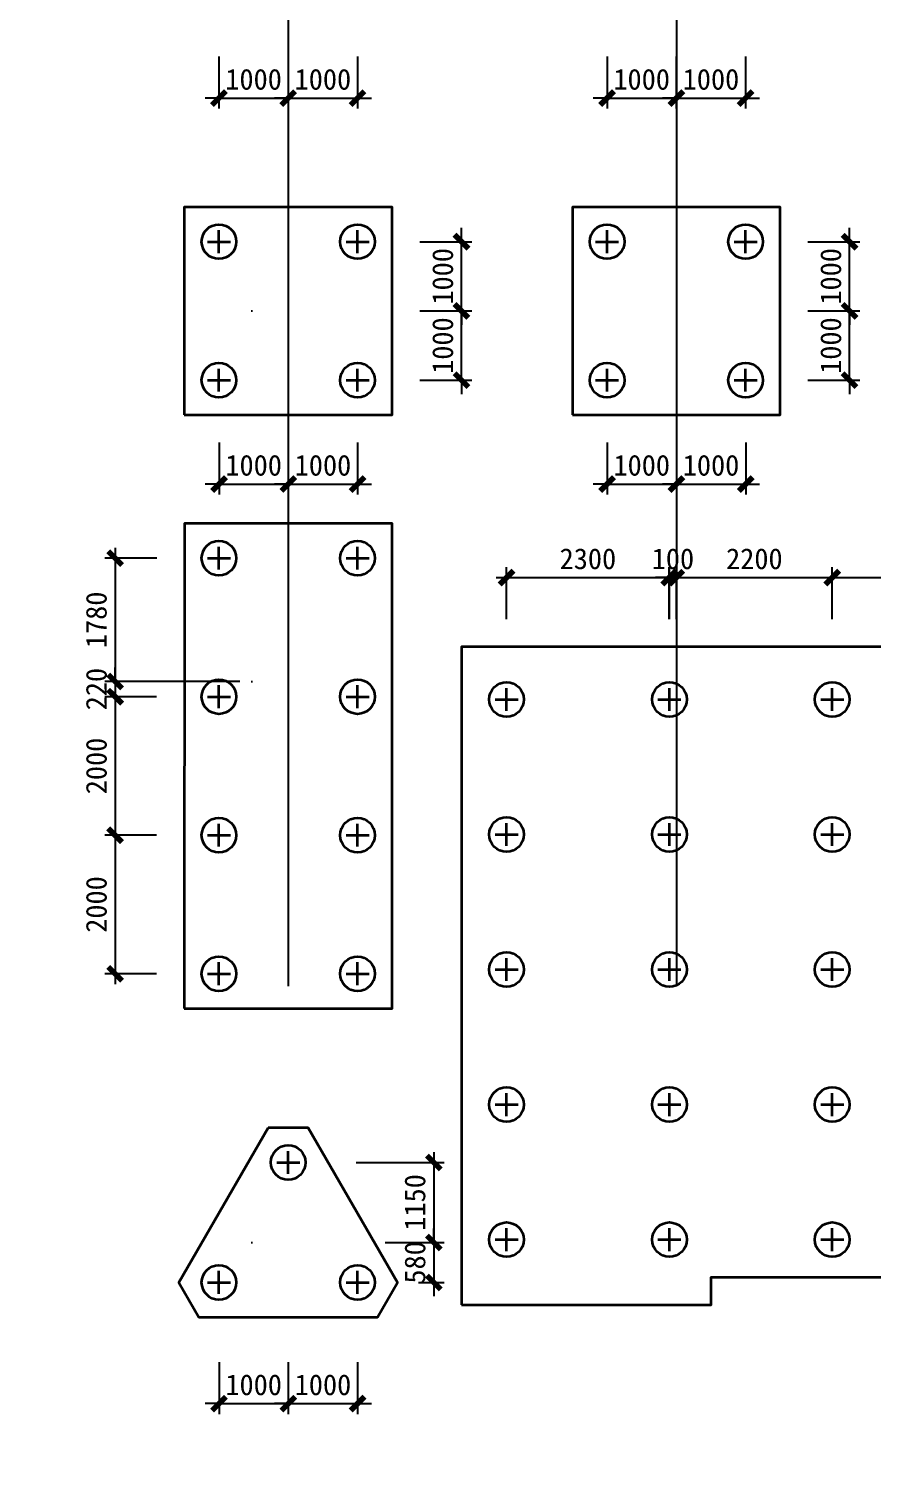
# Model space of a CAD drawing. Header units: millimetres. Extents: x -8252 to 341964, y -299084 to 206355.
# Drawn here: x 24654 to 36822, y 19134 to 39973 of the extents above; entities that cross this region are included whole.
import ezdxf

# ---------------------------------------------------------------- set-up
doc = ezdxf.new("R2010")
doc.units = ezdxf.units.MM
doc.header["$LTSCALE"] = 500
doc.header["$PDMODE"] = 2
doc.header["$PDSIZE"] = 200
doc.linetypes.add('DASHDOT', pattern=[25.4, 12.7, -6.35, 0, -6.35])
doc.layers.add('dim____', color=70, linetype='Continuous')
doc.layers.add('DOTE', color=20, linetype='DASHDOT')
for name, color, linetype, lineweight in [('fb', 7, 'Continuous', 35), ('s121', 2, 'Continuous', 35), ('zkz', 200, 'Continuous', 35)]:
    doc.layers.add(name, color=color, linetype=linetype, lineweight=lineweight)
doc.styles.add('宋体', font='')
doc.styles.get('宋体').set_extended_font_data('宋体')
doc.dimstyles.new('ISO-25', dxfattribs={"dimtxt": 2.5, "dimasz": 2.5, "dimexe": 1.25, "dimexo": 0.625, "dimtad": 1, "dimtxsty": 'Standard', "dimcen": 2.5, "dimadec": 0, "dimazin": 0, "dimtfac": 1, "dimtmove": 0, "dimatfit": 3, "dimfxl": 1, "dimarcsym": 0})

# ---------------------------------------------------------------- blocks, each defined once
blk = doc.blocks.new('_ArchTick')
at = {"color": 0, "linetype": 'ByBlock', "const_width": 0.4}
blk.add_lwpolyline([(-0.5, -0.5), (0.5, 0.5)], dxfattribs=at)
blk = doc.blocks.new('*D573')
at = {"layer": 'Defpoints', "color": 0, "transparency": 16777216}
for p in [(27397, 39973), (28397, 39973), (28397, 38973)]:
    blk.add_point(p, dxfattribs=at)
at = {"layer": 'dim____', "color": 0, "lineweight": -2, "transparency": 16777216}
for p, q in [((27397, 39573), (27397, 38823)), ((28397, 39573), (28397, 38823)), ((27397, 38973), (27197, 38973)), ((27397, 38973), (28397, 38973)), ((28397, 38973), (28597, 38973))]:
    blk.add_line(p, q, dxfattribs=at)
at = {"layer": 'dim____', "color": 0, "lineweight": -2, "transparency": 16777216, "xscale": 200, "yscale": 200, "zscale": 200}
blk.add_blockref('_ArchTick', (27397, 38973), dxfattribs=at)
at = {"layer": 'dim____', "color": 0, "lineweight": -2, "transparency": 16777216, "xscale": 200, "yscale": 200, "zscale": 200, "rotation": 180}
blk.add_blockref('_ArchTick', (28397, 38973), dxfattribs=at)
at = {"layer": 'dim____', "color": 7, "transparency": 16777216, "insert": (27897, 39243), "char_height": 300, "attachment_point": 5, "style": '宋体'}
blk.add_mtext('1000', dxfattribs=at)
blk = doc.blocks.new('*D574')
at = {"layer": 'Defpoints', "color": 0, "transparency": 16777216}
for p in [(28397, 39973), (29397, 39973), (29397, 38973)]:
    blk.add_point(p, dxfattribs=at)
at = {"layer": 'dim____', "color": 0, "lineweight": -2, "transparency": 16777216}
for p, q in [((28397, 39573), (28397, 38823)), ((29397, 39573), (29397, 38823)), ((28397, 38973), (28197, 38973)), ((28397, 38973), (29397, 38973)), ((29397, 38973), (29597, 38973))]:
    blk.add_line(p, q, dxfattribs=at)
at = {"layer": 'dim____', "color": 0, "lineweight": -2, "transparency": 16777216, "xscale": 200, "yscale": 200, "zscale": 200}
blk.add_blockref('_ArchTick', (28397, 38973), dxfattribs=at)
at = {"layer": 'dim____', "color": 0, "lineweight": -2, "transparency": 16777216, "xscale": 200, "yscale": 200, "zscale": 200, "rotation": 180}
blk.add_blockref('_ArchTick', (29397, 38973), dxfattribs=at)
at = {"layer": 'dim____', "color": 7, "transparency": 16777216, "insert": (28897, 39243), "char_height": 300, "attachment_point": 5, "style": '宋体'}
blk.add_mtext('1000', dxfattribs=at)
blk = doc.blocks.new('*D575')
at = {"layer": 'Defpoints', "color": 0, "transparency": 16777216}
for p in [(27398, 34400), (28398, 34400), (28398, 33400)]:
    blk.add_point(p, dxfattribs=at)
at = {"layer": 'dim____', "color": 0, "lineweight": -2, "transparency": 16777216}
for p, q in [((27398, 34000), (27398, 33250)), ((28398, 34000), (28398, 33250)), ((27398, 33400), (27198, 33400)), ((27398, 33400), (28398, 33400)), ((28398, 33400), (28598, 33400))]:
    blk.add_line(p, q, dxfattribs=at)
at = {"layer": 'dim____', "color": 0, "lineweight": -2, "transparency": 16777216, "xscale": 200, "yscale": 200, "zscale": 200}
blk.add_blockref('_ArchTick', (27398, 33400), dxfattribs=at)
at = {"layer": 'dim____', "color": 0, "lineweight": -2, "transparency": 16777216, "xscale": 200, "yscale": 200, "zscale": 200, "rotation": 180}
blk.add_blockref('_ArchTick', (28398, 33400), dxfattribs=at)
at = {"layer": 'dim____', "color": 7, "transparency": 16777216, "insert": (27898, 33670), "char_height": 300, "attachment_point": 5, "style": '宋体'}
blk.add_mtext('1000', dxfattribs=at)
blk = doc.blocks.new('*D576')
at = {"layer": 'Defpoints', "color": 0, "transparency": 16777216}
for p in [(28398, 34400), (29398, 34400), (29398, 33400)]:
    blk.add_point(p, dxfattribs=at)
at = {"layer": 'dim____', "color": 0, "lineweight": -2, "transparency": 16777216}
for p, q in [((28398, 34000), (28398, 33250)), ((29398, 34000), (29398, 33250)), ((28398, 33400), (28198, 33400)), ((28398, 33400), (29398, 33400)), ((29398, 33400), (29598, 33400))]:
    blk.add_line(p, q, dxfattribs=at)
at = {"layer": 'dim____', "color": 0, "lineweight": -2, "transparency": 16777216, "xscale": 200, "yscale": 200, "zscale": 200}
blk.add_blockref('_ArchTick', (28398, 33400), dxfattribs=at)
at = {"layer": 'dim____', "color": 0, "lineweight": -2, "transparency": 16777216, "xscale": 200, "yscale": 200, "zscale": 200, "rotation": 180}
blk.add_blockref('_ArchTick', (29398, 33400), dxfattribs=at)
at = {"layer": 'dim____', "color": 7, "transparency": 16777216, "insert": (28898, 33670), "char_height": 300, "attachment_point": 5, "style": '宋体'}
blk.add_mtext('1000', dxfattribs=at)
blk = doc.blocks.new('*D579')
at = {"layer": 'Defpoints', "color": 0, "transparency": 16777216}
for p in [(29897, 35900), (30897, 35900), (29897, 34900)]:
    blk.add_point(p, dxfattribs=at)
at = {"layer": 'dim____', "color": 0, "lineweight": -2, "transparency": 16777216}
for p, q in [((30897, 35900), (30897, 36100)), ((30297, 35900), (31047, 35900)), ((30897, 34900), (30897, 35900)), ((30297, 34900), (31047, 34900)), ((30897, 34900), (30897, 34700))]:
    blk.add_line(p, q, dxfattribs=at)
at = {"layer": 'dim____', "color": 0, "lineweight": -2, "transparency": 16777216, "xscale": 200, "yscale": 200, "zscale": 200}
for p, rotation in [((30897, 35900), 270), ((30897, 34900), 90)]:
    blk.add_blockref('_ArchTick', p, dxfattribs=dict(at, rotation=rotation))
at = {"layer": 'dim____', "color": 7, "transparency": 16777216, "insert": (30627, 35400), "char_height": 300, "attachment_point": 5, "rotation": 90, "style": '宋体'}
blk.add_mtext('1000', dxfattribs=at)
blk = doc.blocks.new('*D580')
at = {"layer": 'Defpoints', "color": 0, "transparency": 16777216}
for p in [(29897, 36900), (30897, 36900), (29897, 35900)]:
    blk.add_point(p, dxfattribs=at)
at = {"layer": 'dim____', "color": 0, "lineweight": -2, "transparency": 16777216}
for p, q in [((30897, 36900), (30897, 37100)), ((30297, 36900), (31047, 36900)), ((30897, 35900), (30897, 36900)), ((30297, 35900), (31047, 35900)), ((30897, 35900), (30897, 35700))]:
    blk.add_line(p, q, dxfattribs=at)
at = {"layer": 'dim____', "color": 0, "lineweight": -2, "transparency": 16777216, "xscale": 200, "yscale": 200, "zscale": 200}
for p, rotation in [((30897, 36900), 270), ((30897, 35900), 90)]:
    blk.add_blockref('_ArchTick', p, dxfattribs=dict(at, rotation=rotation))
at = {"layer": 'dim____', "color": 7, "transparency": 16777216, "insert": (30627, 36400), "char_height": 300, "attachment_point": 5, "rotation": 90, "style": '宋体'}
blk.add_mtext('1000', dxfattribs=at)
blk = doc.blocks.new('*D599')
at = {"layer": 'Defpoints', "color": 0, "transparency": 16777216}
for p in [(32997, 39973), (33997, 39973), (33997, 38973)]:
    blk.add_point(p, dxfattribs=at)
at = {"layer": 'dim____', "color": 0, "lineweight": -2, "transparency": 16777216}
for p, q in [((32997, 39573), (32997, 38823)), ((33997, 39573), (33997, 38823)), ((32997, 38973), (32797, 38973)), ((32997, 38973), (33997, 38973)), ((33997, 38973), (34197, 38973))]:
    blk.add_line(p, q, dxfattribs=at)
at = {"layer": 'dim____', "color": 0, "lineweight": -2, "transparency": 16777216, "xscale": 200, "yscale": 200, "zscale": 200}
blk.add_blockref('_ArchTick', (32997, 38973), dxfattribs=at)
at = {"layer": 'dim____', "color": 0, "lineweight": -2, "transparency": 16777216, "xscale": 200, "yscale": 200, "zscale": 200, "rotation": 180}
blk.add_blockref('_ArchTick', (33997, 38973), dxfattribs=at)
at = {"layer": 'dim____', "color": 7, "transparency": 16777216, "insert": (33497, 39243), "char_height": 300, "attachment_point": 5, "style": '宋体'}
blk.add_mtext('1000', dxfattribs=at)
blk = doc.blocks.new('*D600')
at = {"layer": 'Defpoints', "color": 0, "transparency": 16777216}
for p in [(33997, 39973), (34997, 39973), (34997, 38973)]:
    blk.add_point(p, dxfattribs=at)
at = {"layer": 'dim____', "color": 0, "lineweight": -2, "transparency": 16777216}
for p, q in [((33997, 39573), (33997, 38823)), ((34997, 39573), (34997, 38823)), ((33997, 38973), (33797, 38973)), ((33997, 38973), (34997, 38973)), ((34997, 38973), (35197, 38973))]:
    blk.add_line(p, q, dxfattribs=at)
at = {"layer": 'dim____', "color": 0, "lineweight": -2, "transparency": 16777216, "xscale": 200, "yscale": 200, "zscale": 200}
blk.add_blockref('_ArchTick', (33997, 38973), dxfattribs=at)
at = {"layer": 'dim____', "color": 0, "lineweight": -2, "transparency": 16777216, "xscale": 200, "yscale": 200, "zscale": 200, "rotation": 180}
blk.add_blockref('_ArchTick', (34997, 38973), dxfattribs=at)
at = {"layer": 'dim____', "color": 7, "transparency": 16777216, "insert": (34497, 39243), "char_height": 300, "attachment_point": 5, "style": '宋体'}
blk.add_mtext('1000', dxfattribs=at)
blk = doc.blocks.new('*D601')
at = {"layer": 'Defpoints', "color": 0, "transparency": 16777216}
for p in [(32998, 34400), (33998, 34400), (33998, 33400)]:
    blk.add_point(p, dxfattribs=at)
at = {"layer": 'dim____', "color": 0, "lineweight": -2, "transparency": 16777216}
for p, q in [((32998, 34000), (32998, 33250)), ((33998, 34000), (33998, 33250)), ((32998, 33400), (32798, 33400)), ((32998, 33400), (33998, 33400)), ((33998, 33400), (34198, 33400))]:
    blk.add_line(p, q, dxfattribs=at)
at = {"layer": 'dim____', "color": 0, "lineweight": -2, "transparency": 16777216, "xscale": 200, "yscale": 200, "zscale": 200}
blk.add_blockref('_ArchTick', (32998, 33400), dxfattribs=at)
at = {"layer": 'dim____', "color": 0, "lineweight": -2, "transparency": 16777216, "xscale": 200, "yscale": 200, "zscale": 200, "rotation": 180}
blk.add_blockref('_ArchTick', (33998, 33400), dxfattribs=at)
at = {"layer": 'dim____', "color": 7, "transparency": 16777216, "insert": (33498, 33670), "char_height": 300, "attachment_point": 5, "style": '宋体'}
blk.add_mtext('1000', dxfattribs=at)
blk = doc.blocks.new('*D602')
at = {"layer": 'Defpoints', "color": 0, "transparency": 16777216}
for p in [(33998, 34400), (34998, 34400), (34998, 33400)]:
    blk.add_point(p, dxfattribs=at)
at = {"layer": 'dim____', "color": 0, "lineweight": -2, "transparency": 16777216}
for p, q in [((33998, 34000), (33998, 33250)), ((34998, 34000), (34998, 33250)), ((33998, 33400), (33798, 33400)), ((33998, 33400), (34998, 33400)), ((34998, 33400), (35198, 33400))]:
    blk.add_line(p, q, dxfattribs=at)
at = {"layer": 'dim____', "color": 0, "lineweight": -2, "transparency": 16777216, "xscale": 200, "yscale": 200, "zscale": 200}
blk.add_blockref('_ArchTick', (33998, 33400), dxfattribs=at)
at = {"layer": 'dim____', "color": 0, "lineweight": -2, "transparency": 16777216, "xscale": 200, "yscale": 200, "zscale": 200, "rotation": 180}
blk.add_blockref('_ArchTick', (34998, 33400), dxfattribs=at)
at = {"layer": 'dim____', "color": 7, "transparency": 16777216, "insert": (34498, 33670), "char_height": 300, "attachment_point": 5, "style": '宋体'}
blk.add_mtext('1000', dxfattribs=at)
blk = doc.blocks.new('*D605')
at = {"layer": 'Defpoints', "color": 0, "transparency": 16777216}
for p in [(35497, 35900), (36497, 35900), (35497, 34900)]:
    blk.add_point(p, dxfattribs=at)
at = {"layer": 'dim____', "color": 0, "lineweight": -2, "transparency": 16777216}
for p, q in [((36497, 35900), (36497, 36100)), ((35897, 35900), (36647, 35900)), ((36497, 34900), (36497, 35900)), ((35897, 34900), (36647, 34900)), ((36497, 34900), (36497, 34700))]:
    blk.add_line(p, q, dxfattribs=at)
at = {"layer": 'dim____', "color": 0, "lineweight": -2, "transparency": 16777216, "xscale": 200, "yscale": 200, "zscale": 200}
for p, rotation in [((36497, 35900), 270), ((36497, 34900), 90)]:
    blk.add_blockref('_ArchTick', p, dxfattribs=dict(at, rotation=rotation))
at = {"layer": 'dim____', "color": 7, "transparency": 16777216, "insert": (36227, 35400), "char_height": 300, "attachment_point": 5, "rotation": 90, "style": '宋体'}
blk.add_mtext('1000', dxfattribs=at)
blk = doc.blocks.new('*D606')
at = {"layer": 'Defpoints', "color": 0, "transparency": 16777216}
for p in [(35497, 36900), (36497, 36900), (35497, 35900)]:
    blk.add_point(p, dxfattribs=at)
at = {"layer": 'dim____', "color": 0, "lineweight": -2, "transparency": 16777216}
for p, q in [((36497, 36900), (36497, 37100)), ((35897, 36900), (36647, 36900)), ((36497, 35900), (36497, 36900)), ((35897, 35900), (36647, 35900)), ((36497, 35900), (36497, 35700))]:
    blk.add_line(p, q, dxfattribs=at)
at = {"layer": 'dim____', "color": 0, "lineweight": -2, "transparency": 16777216, "xscale": 200, "yscale": 200, "zscale": 200}
for p, rotation in [((36497, 36900), 270), ((36497, 35900), 90)]:
    blk.add_blockref('_ArchTick', p, dxfattribs=dict(at, rotation=rotation))
at = {"layer": 'dim____', "color": 7, "transparency": 16777216, "insert": (36227, 36400), "char_height": 300, "attachment_point": 5, "rotation": 90, "style": '宋体'}
blk.add_mtext('1000', dxfattribs=at)
blk = doc.blocks.new('*D680')
at = {"layer": 'Defpoints', "color": 0, "transparency": 16777216}
for p in [(26899, 32330), (25899, 30550), (28098, 30550)]:
    blk.add_point(p, dxfattribs=at)
at = {"layer": 'dim____', "color": 0, "lineweight": -2, "transparency": 16777216}
for p, q in [((26499, 32330), (25749, 32330)), ((25899, 32480), (25899, 30400)), ((27698, 30550), (25749, 30550))]:
    blk.add_line(p, q, dxfattribs=at)
at = {"layer": 'dim____', "color": 0, "lineweight": -2, "transparency": 16777216, "xscale": 200, "yscale": 200, "zscale": 200}
for p, rotation in [((25899, 32330), 90), ((25899, 30550), 270)]:
    blk.add_blockref('_ArchTick', p, dxfattribs=dict(at, rotation=rotation))
at = {"layer": 'dim____', "color": 7, "transparency": 16777216, "insert": (25629, 31440), "char_height": 300, "attachment_point": 5, "rotation": 90, "style": '宋体'}
blk.add_mtext('1780', dxfattribs=at)
blk = doc.blocks.new('*D681')
at = {"layer": 'Defpoints', "color": 0, "transparency": 16777216}
for p in [(28098, 30550), (25899, 30330), (26898, 30330)]:
    blk.add_point(p, dxfattribs=at)
at = {"layer": 'dim____', "color": 0, "lineweight": -2, "transparency": 16777216}
for p, q in [((25899, 30550), (25899, 30750)), ((27698, 30550), (25749, 30550)), ((25899, 30550), (25899, 30330)), ((26498, 30330), (25749, 30330)), ((25899, 30330), (25899, 30130))]:
    blk.add_line(p, q, dxfattribs=at)
at = {"layer": 'dim____', "color": 0, "lineweight": -2, "transparency": 16777216, "xscale": 200, "yscale": 200, "zscale": 200}
for p, rotation in [((25899, 30550), 270), ((25899, 30330), 90)]:
    blk.add_blockref('_ArchTick', p, dxfattribs=dict(at, rotation=rotation))
at = {"layer": 'dim____', "color": 7, "transparency": 16777216, "insert": (25629, 30440), "char_height": 300, "attachment_point": 5, "rotation": 90, "style": '宋体'}
blk.add_mtext('220', dxfattribs=at)
blk = doc.blocks.new('*D682')
at = {"layer": 'Defpoints', "color": 0, "transparency": 16777216}
for p in [(26898, 30330), (25899, 28330), (26898, 28330)]:
    blk.add_point(p, dxfattribs=at)
at = {"layer": 'dim____', "color": 0, "lineweight": -2, "transparency": 16777216}
for p, q in [((25899, 30480), (25899, 28180)), ((26498, 30330), (25749, 30330)), ((26498, 28330), (25749, 28330))]:
    blk.add_line(p, q, dxfattribs=at)
at = {"layer": 'dim____', "color": 0, "lineweight": -2, "transparency": 16777216, "xscale": 200, "yscale": 200, "zscale": 200}
for p, rotation in [((25899, 30330), 90), ((25899, 28330), 270)]:
    blk.add_blockref('_ArchTick', p, dxfattribs=dict(at, rotation=rotation))
at = {"layer": 'dim____', "color": 7, "transparency": 16777216, "insert": (25629, 29330), "char_height": 300, "attachment_point": 5, "rotation": 90, "style": '宋体'}
blk.add_mtext('2000', dxfattribs=at)
blk = doc.blocks.new('*D683')
at = {"layer": 'Defpoints', "color": 0, "transparency": 16777216}
for p in [(26898, 28330), (25899, 26330), (26898, 26330)]:
    blk.add_point(p, dxfattribs=at)
at = {"layer": 'dim____', "color": 0, "lineweight": -2, "transparency": 16777216}
for p, q in [((25899, 28480), (25899, 26180)), ((26498, 28330), (25749, 28330)), ((26498, 26330), (25749, 26330))]:
    blk.add_line(p, q, dxfattribs=at)
at = {"layer": 'dim____', "color": 0, "lineweight": -2, "transparency": 16777216, "xscale": 200, "yscale": 200, "zscale": 200}
for p, rotation in [((25899, 28330), 90), ((25899, 26330), 270)]:
    blk.add_blockref('_ArchTick', p, dxfattribs=dict(at, rotation=rotation))
at = {"layer": 'dim____', "color": 7, "transparency": 16777216, "insert": (25629, 27330), "char_height": 300, "attachment_point": 5, "rotation": 90, "style": '宋体'}
blk.add_mtext('2000', dxfattribs=at)
blk = doc.blocks.new('*D728')
at = {"layer": 'Defpoints', "color": 0, "transparency": 16777216}
for p in [(27398, 21123), (28398, 21123), (28398, 20123)]:
    blk.add_point(p, dxfattribs=at)
at = {"layer": 'dim____', "color": 0, "lineweight": -2, "transparency": 16777216}
for p, q in [((27398, 20723), (27398, 19973)), ((28398, 20723), (28398, 19973)), ((27398, 20123), (27198, 20123)), ((27398, 20123), (28398, 20123)), ((28398, 20123), (28598, 20123))]:
    blk.add_line(p, q, dxfattribs=at)
at = {"layer": 'dim____', "color": 0, "lineweight": -2, "transparency": 16777216, "xscale": 200, "yscale": 200, "zscale": 200}
blk.add_blockref('_ArchTick', (27398, 20123), dxfattribs=at)
at = {"layer": 'dim____', "color": 0, "lineweight": -2, "transparency": 16777216, "xscale": 200, "yscale": 200, "zscale": 200, "rotation": 180}
blk.add_blockref('_ArchTick', (28398, 20123), dxfattribs=at)
at = {"layer": 'dim____', "color": 7, "transparency": 16777216, "insert": (27898, 20393), "char_height": 300, "attachment_point": 5, "style": '宋体'}
blk.add_mtext('1000', dxfattribs=at)
blk = doc.blocks.new('*D729')
at = {"layer": 'Defpoints', "color": 0, "transparency": 16777216}
for p in [(28398, 21123), (29398, 21123), (29398, 20123)]:
    blk.add_point(p, dxfattribs=at)
at = {"layer": 'dim____', "color": 0, "lineweight": -2, "transparency": 16777216}
for p, q in [((28398, 20723), (28398, 19973)), ((29398, 20723), (29398, 19973)), ((28398, 20123), (28198, 20123)), ((28398, 20123), (29398, 20123)), ((29398, 20123), (29598, 20123))]:
    blk.add_line(p, q, dxfattribs=at)
at = {"layer": 'dim____', "color": 0, "lineweight": -2, "transparency": 16777216, "xscale": 200, "yscale": 200, "zscale": 200}
blk.add_blockref('_ArchTick', (28398, 20123), dxfattribs=at)
at = {"layer": 'dim____', "color": 0, "lineweight": -2, "transparency": 16777216, "xscale": 200, "yscale": 200, "zscale": 200, "rotation": 180}
blk.add_blockref('_ArchTick', (29398, 20123), dxfattribs=at)
at = {"layer": 'dim____', "color": 7, "transparency": 16777216, "insert": (28898, 20393), "char_height": 300, "attachment_point": 5, "style": '宋体'}
blk.add_mtext('1000', dxfattribs=at)
blk = doc.blocks.new('*D730')
at = {"layer": 'Defpoints', "color": 0, "transparency": 16777216}
for p in [(28975, 23605), (29497, 22450), (30497, 22450)]:
    blk.add_point(p, dxfattribs=at)
at = {"layer": 'dim____', "color": 0, "lineweight": -2, "transparency": 16777216}
for p, q in [((29375, 23605), (30647, 23605)), ((30497, 23755), (30497, 22300)), ((29897, 22450), (30647, 22450))]:
    blk.add_line(p, q, dxfattribs=at)
at = {"layer": 'dim____', "color": 0, "lineweight": -2, "transparency": 16777216, "xscale": 200, "yscale": 200, "zscale": 200}
for p, rotation in [((30497, 23605), 90), ((30497, 22450), 270)]:
    blk.add_blockref('_ArchTick', p, dxfattribs=dict(at, rotation=rotation))
at = {"layer": 'dim____', "color": 7, "transparency": 16777216, "insert": (30227, 23028), "char_height": 300, "attachment_point": 5, "rotation": 90, "style": '宋体'}
blk.add_mtext('1150', dxfattribs=at)
blk = doc.blocks.new('*D731')
at = {"layer": 'Defpoints', "color": 0, "transparency": 16777216}
for p in [(29497, 22450), (29975, 21873), (30497, 21873)]:
    blk.add_point(p, dxfattribs=at)
at = {"layer": 'dim____', "color": 0, "lineweight": -2, "transparency": 16777216}
for p, q in [((30497, 22450), (30497, 22650)), ((29797, 22450), (30647, 22450)), ((30497, 22450), (30497, 21873)), ((30275, 21873), (30647, 21873)), ((30497, 21873), (30497, 21673))]:
    blk.add_line(p, q, dxfattribs=at)
at = {"layer": 'dim____', "color": 0, "lineweight": -2, "transparency": 16777216, "xscale": 200, "yscale": 200, "zscale": 200}
for p, rotation in [((30497, 22450), 270), ((30497, 21873), 90)]:
    blk.add_blockref('_ArchTick', p, dxfattribs=dict(at, rotation=rotation))
at = {"layer": 'dim____', "color": 7, "transparency": 16777216, "insert": (30227, 22162), "char_height": 300, "attachment_point": 5, "rotation": 90, "style": '宋体'}
blk.add_mtext('580', dxfattribs=at)
blk = doc.blocks.new('*D789')
at = {"layer": 'Defpoints', "color": 0, "transparency": 16777216}
for p in [(33998, 32050), (33898, 31050), (33998, 31050)]:
    blk.add_point(p, dxfattribs=at)
at = {"layer": 'dim____', "color": 0, "lineweight": -2, "transparency": 16777216}
for p, q in [((33898, 31450), (33898, 32200)), ((33998, 31450), (33998, 32200)), ((33898, 32050), (33698, 32050)), ((33898, 32050), (33998, 32050)), ((33998, 32050), (34198, 32050))]:
    blk.add_line(p, q, dxfattribs=at)
at = {"layer": 'dim____', "color": 0, "lineweight": -2, "transparency": 16777216, "xscale": 200, "yscale": 200, "zscale": 200}
blk.add_blockref('_ArchTick', (33898, 32050), dxfattribs=at)
at = {"layer": 'dim____', "color": 0, "lineweight": -2, "transparency": 16777216, "xscale": 200, "yscale": 200, "zscale": 200, "rotation": 180}
blk.add_blockref('_ArchTick', (33998, 32050), dxfattribs=at)
at = {"layer": 'dim____', "color": 7, "transparency": 16777216, "insert": (33948, 32320), "char_height": 300, "attachment_point": 5, "style": '宋体'}
blk.add_mtext('100', dxfattribs=at)
blk = doc.blocks.new('*D790')
at = {"layer": 'Defpoints', "color": 0, "transparency": 16777216}
for p in [(36248, 32050), (33998, 31050), (36248, 31050)]:
    blk.add_point(p, dxfattribs=at)
at = {"layer": 'dim____', "color": 0, "lineweight": -2, "transparency": 16777216}
for p, q in [((33998, 31450), (33998, 32200)), ((36248, 31450), (36248, 32200)), ((33848, 32050), (36398, 32050))]:
    blk.add_line(p, q, dxfattribs=at)
at = {"layer": 'dim____', "color": 0, "lineweight": -2, "transparency": 16777216, "xscale": 200, "yscale": 200, "zscale": 200, "rotation": 180}
blk.add_blockref('_ArchTick', (33998, 32050), dxfattribs=at)
at = {"layer": 'dim____', "color": 0, "lineweight": -2, "transparency": 16777216, "xscale": 200, "yscale": 200, "zscale": 200}
blk.add_blockref('_ArchTick', (36248, 32050), dxfattribs=at)
at = {"layer": 'dim____', "color": 7, "transparency": 16777216, "insert": (35123, 32320), "char_height": 300, "attachment_point": 5, "style": '宋体'}
blk.add_mtext('2200', dxfattribs=at)
blk = doc.blocks.new('*D791')
at = {"layer": 'Defpoints', "color": 0, "transparency": 16777216}
for p in [(38498, 32050), (36248, 31050), (38498, 31050)]:
    blk.add_point(p, dxfattribs=at)
at = {"layer": 'dim____', "color": 0, "lineweight": -2, "transparency": 16777216}
for p, q in [((36248, 31450), (36248, 32200)), ((38498, 31450), (38498, 32200)), ((36098, 32050), (38648, 32050))]:
    blk.add_line(p, q, dxfattribs=at)
at = {"layer": 'dim____', "color": 0, "lineweight": -2, "transparency": 16777216, "xscale": 200, "yscale": 200, "zscale": 200, "rotation": 180}
blk.add_blockref('_ArchTick', (36248, 32050), dxfattribs=at)
at = {"layer": 'dim____', "color": 0, "lineweight": -2, "transparency": 16777216, "xscale": 200, "yscale": 200, "zscale": 200}
blk.add_blockref('_ArchTick', (38498, 32050), dxfattribs=at)
at = {"layer": 'dim____', "color": 7, "transparency": 16777216, "insert": (37373, 32320), "char_height": 300, "attachment_point": 5, "style": '宋体'}
blk.add_mtext('2200', dxfattribs=at)
blk = doc.blocks.new('*D793')
at = {"layer": 'Defpoints', "color": 0, "transparency": 16777216}
for p in [(33895, 32050), (31548, 31050), (33895, 31050)]:
    blk.add_point(p, dxfattribs=at)
at = {"layer": 'dim____', "color": 0, "lineweight": -2, "transparency": 16777216}
for p, q in [((31548, 31450), (31548, 32200)), ((33895, 31450), (33895, 32200)), ((31398, 32050), (34045, 32050))]:
    blk.add_line(p, q, dxfattribs=at)
at = {"layer": 'dim____', "color": 0, "lineweight": -2, "transparency": 16777216, "xscale": 200, "yscale": 200, "zscale": 200, "rotation": 180}
blk.add_blockref('_ArchTick', (31548, 32050), dxfattribs=at)
at = {"layer": 'dim____', "color": 0, "lineweight": -2, "transparency": 16777216, "xscale": 200, "yscale": 200, "zscale": 200}
blk.add_blockref('_ArchTick', (33895, 32050), dxfattribs=at)
at = {"layer": 'dim____', "color": 7, "transparency": 16777216, "insert": (32721, 32320), "char_height": 300, "attachment_point": 5, "style": '宋体'}
blk.add_mtext('2300', dxfattribs=at)

msp = doc.modelspace()

# ---------------------------------------------------------------- linework, layer by layer
at = {"layer": 'DOTE', "ltscale": 5}
for p, q in [((28397.528, 57900.374), (28397.528, -3449.626)), ((33997.528, 57900.374), (33997.528, -3449.626)), ((75497.528, 35900.374), (-3452.472, 35900.374)), ((75497.528, 30550.374), (-3452.472, 30550.374)), ((75497.528, 22450.374), (-3452.472, 22450.374))]:
    msp.add_line(p, q, dxfattribs=at)
at = {"layer": 'fb'}
msp.add_lwpolyline([(30897.528, 21550.374), (34497.528, 21550.374), (34497.528, 21950.374), (37997.528, 21950.374), (37997.528, 21550.374), (41597.528, 21550.374), (41597.528, 31050.374), (30897.528, 31050.374), (30897.528, 21550.374)], dxfattribs=at)
at = {"layer": 's121'}
for points in [[(26897.528, 34400.374), (29897.528, 34400.374), (29897.528, 37400.374), (26897.528, 37400.374)], [(32497.528, 34400.374), (35497.528, 34400.374), (35497.528, 37400.374), (32497.528, 37400.374)], [(26897.415, 25830.374), (29897.528, 25830.374), (29897.528, 32830.422), (26898.998, 32830.133)], [(28108.852, 24105.075), (26820.179, 21873.022), (27108.852, 21373.022), (29686.204, 21373.024), (29974.878, 21873.024), (28686.204, 24105.075)]]:
    msp.add_lwpolyline(points, close=True, dxfattribs=at)
at = {"layer": 'zkz'}
for p, q in [((27232.528, 36900.374), (27562.528, 36900.374)), ((27397.528, 36735.374), (27397.528, 37065.374)), ((29232.528, 36900.374), (29562.528, 36900.374)), ((29397.528, 36735.374), (29397.528, 37065.374)), ((32832.528, 36900.374), (33162.528, 36900.374)), ((32997.528, 36735.374), (32997.528, 37065.374)), ((34832.528, 36900.374), (35162.528, 36900.374)), ((34997.528, 36735.374), (34997.528, 37065.374)), ((27397.528, 34735.374), (27397.528, 35065.374)), ((29397.528, 34735.374), (29397.528, 35065.374)), ((32997.528, 34735.374), (32997.528, 35065.374)), ((34997.528, 34735.374), (34997.528, 35065.374)), ((27232.528, 34900.374), (27562.528, 34900.374)), ((29232.528, 34900.374), (29562.528, 34900.374)), ((32832.528, 34900.374), (33162.528, 34900.374)), ((34832.528, 34900.374), (35162.528, 34900.374)), ((27232.528, 32330.374), (27562.528, 32330.374)), ((27397.528, 32165.374), (27397.528, 32495.374)), ((29232.528, 32330.374), (29562.528, 32330.374)), ((29397.528, 32165.374), (29397.528, 32495.374)), ((27397.528, 30165.374), (27397.528, 30495.374)), ((29397.528, 30165.374), (29397.528, 30495.374)), ((31547.528, 30125.764), (31547.528, 30455.764)), ((33897.528, 30125.764), (33897.528, 30455.764)), ((36247.528, 30125.764), (36247.528, 30455.764)), ((27232.528, 30330.374), (27562.528, 30330.374)), ((29232.528, 30330.374), (29562.528, 30330.374)), ((31382.528, 30290.764), (31712.528, 30290.764)), ((33732.528, 30290.764), (34062.528, 30290.764)), ((36082.528, 30290.764), (36412.528, 30290.764)), ((27397.528, 28165.374), (27397.528, 28495.374)), ((29397.528, 28165.374), (29397.528, 28495.374)), ((31547.528, 28175.764), (31547.528, 28505.764)), ((33897.528, 28175.764), (33897.528, 28505.764)), ((36247.528, 28175.764), (36247.528, 28505.764)), ((27232.528, 28330.374), (27562.528, 28330.374)), ((29232.528, 28330.374), (29562.528, 28330.374)), ((31382.528, 28340.764), (31712.528, 28340.764)), ((33732.528, 28340.764), (34062.528, 28340.764)), ((36082.528, 28340.764), (36412.528, 28340.764)), ((27397.528, 26165.374), (27397.528, 26495.374)), ((29397.528, 26165.374), (29397.528, 26495.374)), ((31547.528, 26225.764), (31547.528, 26555.764)), ((33897.528, 26225.764), (33897.528, 26555.764)), ((36247.528, 26225.764), (36247.528, 26555.764)), ((27232.528, 26330.374), (27562.528, 26330.374)), ((29232.528, 26330.374), (29562.528, 26330.374)), ((31382.528, 26390.764), (31712.528, 26390.764)), ((33732.528, 26390.764), (34062.528, 26390.764)), ((36082.528, 26390.764), (36412.528, 26390.764)), ((31547.528, 24275.764), (31547.528, 24605.764)), ((33897.528, 24275.764), (33897.528, 24605.764)), ((36247.528, 24275.764), (36247.528, 24605.764)), ((31382.528, 24440.764), (31712.528, 24440.764)), ((33732.528, 24440.764), (34062.528, 24440.764)), ((36082.528, 24440.764), (36412.528, 24440.764)), ((28397.528, 23440.075), (28397.528, 23770.075)), ((28232.528, 23605.075), (28562.528, 23605.075)), ((31547.528, 22325.764), (31547.528, 22655.764)), ((33897.528, 22325.764), (33897.528, 22655.764)), ((36247.528, 22325.764), (36247.528, 22655.764)), ((31382.528, 22490.764), (31712.528, 22490.764)), ((33732.528, 22490.764), (34062.528, 22490.764)), ((36082.528, 22490.764), (36412.528, 22490.764)), ((27397.528, 21708.024), (27397.528, 22038.024)), ((29397.528, 21708.024), (29397.528, 22038.024)), ((27232.528, 21873.024), (27562.528, 21873.024)), ((29232.528, 21873.024), (29562.528, 21873.024))]:
    msp.add_line(p, q, dxfattribs=at)
for centre in [(27397.528, 36900.374), (29397.528, 36900.374), (32997.528, 36900.374), (34997.528, 36900.374), (27397.528, 34900.374), (29397.528, 34900.374), (32997.528, 34900.374), (34997.528, 34900.374), (27397.528, 32330.374), (29397.528, 32330.374), (27397.528, 30330.374), (29397.528, 30330.374), (31547.528, 30290.764), (33897.528, 30290.764), (36247.528, 30290.764), (27397.528, 28330.374), (29397.528, 28330.374), (31547.528, 28340.764), (33897.528, 28340.764), (36247.528, 28340.764), (27397.528, 26330.374), (29397.528, 26330.374), (31547.528, 26390.764), (33897.528, 26390.764), (36247.528, 26390.764), (31547.528, 24440.764), (33897.528, 24440.764), (36247.528, 24440.764), (28397.528, 23605.075), (31547.528, 22490.764), (33897.528, 22490.764), (36247.528, 22490.764), (27397.528, 21873.024), (29397.528, 21873.024)]:
    msp.add_circle(centre, 250, dxfattribs=at)

# ---------------------------------------------------------------- dimensions: what is measured, and where the dimension line sits
at = {"layer": 'dim____'}
for base, p1, p2, override, picture, middle in [((28397.444, 38973.022), (27397.444, 39973.022), (28397.444, 39973.022), {"dimtxt": 300, "dimasz": 200, "dimexe": 150, "dimexo": 400, "dimgap": 120, "dimtad": 1, "dimrnd": 10, "dimtxsty": '宋体', "dimblk1": 'ArchTick', "dimblk2": 'ArchTick', "dimsah": 1, "dimdle": 150, "dimclrt": 7, "dimtix": 1, "dimtmove": 0}, '*D573', (27897.444, 39243.022)), ((29397.444, 38973.022), (28397.444, 39973.022), (29397.444, 39973.022), {"dimtxt": 300, "dimasz": 200, "dimexe": 150, "dimexo": 400, "dimgap": 120, "dimtad": 1, "dimrnd": 10, "dimtxsty": '宋体', "dimblk1": 'ArchTick', "dimblk2": 'ArchTick', "dimsah": 1, "dimdle": 150, "dimclrt": 7, "dimtix": 1, "dimtmove": 0}, '*D574', (28897.444, 39243.022)), ((33997.444, 38973.022), (32997.444, 39973.022), (33997.444, 39973.022), {"dimtxt": 300, "dimasz": 200, "dimexe": 150, "dimexo": 400, "dimgap": 120, "dimtad": 1, "dimrnd": 10, "dimtxsty": '宋体', "dimblk1": 'ArchTick', "dimblk2": 'ArchTick', "dimsah": 1, "dimdle": 150, "dimclrt": 7, "dimtix": 1, "dimtmove": 0}, '*D599', (33497.444, 39243.022)), ((34997.444, 38973.022), (33997.444, 39973.022), (34997.444, 39973.022), {"dimtxt": 300, "dimasz": 200, "dimexe": 150, "dimexo": 400, "dimgap": 120, "dimtad": 1, "dimrnd": 10, "dimtxsty": '宋体', "dimblk1": 'ArchTick', "dimblk2": 'ArchTick', "dimsah": 1, "dimdle": 150, "dimclrt": 7, "dimtix": 1, "dimtmove": 0}, '*D600', (34497.444, 39243.022)), ((28397.528, 33400.374), (27397.528, 34400.374), (28397.528, 34400.374), {"dimtxt": 300, "dimasz": 200, "dimexe": 150, "dimexo": 400, "dimgap": 120, "dimtad": 1, "dimrnd": 100, "dimtxsty": '宋体', "dimblk1": 'ArchTick', "dimblk2": 'ArchTick', "dimsah": 1, "dimdle": 150, "dimclrt": 7, "dimtix": 1, "dimtmove": 0}, '*D575', (27897.528, 33670.374)), ((29397.528, 33400.374), (28397.528, 34400.374), (29397.528, 34400.374), {"dimtxt": 300, "dimasz": 200, "dimexe": 150, "dimexo": 400, "dimgap": 120, "dimtad": 1, "dimrnd": 100, "dimtxsty": '宋体', "dimblk1": 'ArchTick', "dimblk2": 'ArchTick', "dimsah": 1, "dimdle": 150, "dimclrt": 7, "dimtix": 1, "dimtmove": 0}, '*D576', (28897.528, 33670.374)), ((33997.528, 33400.374), (32997.528, 34400.374), (33997.528, 34400.374), {"dimtxt": 300, "dimasz": 200, "dimexe": 150, "dimexo": 400, "dimgap": 120, "dimtad": 1, "dimrnd": 100, "dimtxsty": '宋体', "dimblk1": 'ArchTick', "dimblk2": 'ArchTick', "dimsah": 1, "dimdle": 150, "dimclrt": 7, "dimtix": 1, "dimtmove": 0}, '*D601', (33497.528, 33670.374)), ((34997.528, 33400.374), (33997.528, 34400.374), (34997.528, 34400.374), {"dimtxt": 300, "dimasz": 200, "dimexe": 150, "dimexo": 400, "dimgap": 120, "dimtad": 1, "dimrnd": 100, "dimtxsty": '宋体', "dimblk1": 'ArchTick', "dimblk2": 'ArchTick', "dimsah": 1, "dimdle": 150, "dimclrt": 7, "dimtix": 1, "dimtmove": 0}, '*D602', (34497.528, 33670.374)), ((33895.028, 32050.374), (31547.528, 31050.374), (33895.028, 31050.374), {"dimtxt": 300, "dimasz": 200, "dimexe": 150, "dimexo": 400, "dimgap": 120, "dimtad": 1, "dimrnd": 100, "dimtxsty": '宋体', "dimblk1": 'ArchTick', "dimblk2": 'ArchTick', "dimsah": 1, "dimdle": 150, "dimclrt": 7, "dimtix": 1, "dimtmove": 0}, '*D793', (32721.278, 32320.374)), ((36247.528, 32050.374), (33997.528, 31050.374), (36247.528, 31050.374), {"dimtxt": 300, "dimasz": 200, "dimexe": 150, "dimexo": 400, "dimgap": 120, "dimtad": 1, "dimrnd": 100, "dimtxsty": '宋体', "dimblk1": 'ArchTick', "dimblk2": 'ArchTick', "dimsah": 1, "dimdle": 150, "dimclrt": 7, "dimtix": 1, "dimtmove": 0}, '*D790', (35122.528, 32320.374)), ((38497.528, 32050.374), (36247.528, 31050.374), (38497.528, 31050.374), {"dimtxt": 300, "dimasz": 200, "dimexe": 150, "dimexo": 400, "dimgap": 120, "dimtad": 1, "dimrnd": 100, "dimtxsty": '宋体', "dimblk1": 'ArchTick', "dimblk2": 'ArchTick', "dimsah": 1, "dimdle": 150, "dimclrt": 7, "dimtix": 1, "dimtmove": 0}, '*D791', (37372.528, 32320.374)), ((28397.63, 20123.022), (27397.63, 21123.022), (28397.63, 21123.022), {"dimtxt": 300, "dimasz": 200, "dimexe": 150, "dimexo": 400, "dimgap": 120, "dimtad": 1, "dimrnd": 10, "dimtxsty": '宋体', "dimblk1": 'ArchTick', "dimblk2": 'ArchTick', "dimsah": 1, "dimdle": 150, "dimclrt": 7, "dimtix": 1, "dimtmove": 0}, '*D728', (27897.63, 20393.022)), ((29397.63, 20123.022), (28397.63, 21123.022), (29397.63, 21123.022), {"dimtxt": 300, "dimasz": 200, "dimexe": 150, "dimexo": 400, "dimgap": 120, "dimtad": 1, "dimrnd": 10, "dimtxsty": '宋体', "dimblk1": 'ArchTick', "dimblk2": 'ArchTick', "dimsah": 1, "dimdle": 150, "dimclrt": 7, "dimtix": 1, "dimtmove": 0}, '*D729', (28897.63, 20393.022))]:
    dim = msp.add_linear_dim(base=base, p1=p1, p2=p2, dimstyle='ISO-25', override=override, dxfattribs=at)
    dim.commit()
    dim.dimension.update_dxf_attribs({"geometry": picture, "text_midpoint": middle})
for base, p1, p2, override, picture, middle in [((30897.343, 36900.374), (29897.343, 35900.374), (29897.343, 36900.374), {"dimtxt": 300, "dimasz": 200, "dimexe": 150, "dimexo": 400, "dimgap": 120, "dimtad": 1, "dimrnd": 10, "dimtxsty": '宋体', "dimblk1": 'ArchTick', "dimblk2": 'ArchTick', "dimsah": 1, "dimdle": 150, "dimclrt": 7, "dimtix": 1, "dimtmove": 0}, '*D580', (30627.343, 36400.374)), ((36497.343, 36900.374), (35497.343, 35900.374), (35497.343, 36900.374), {"dimtxt": 300, "dimasz": 200, "dimexe": 150, "dimexo": 400, "dimgap": 120, "dimtad": 1, "dimrnd": 10, "dimtxsty": '宋体', "dimblk1": 'ArchTick', "dimblk2": 'ArchTick', "dimsah": 1, "dimdle": 150, "dimclrt": 7, "dimtix": 1, "dimtmove": 0}, '*D606', (36227.343, 36400.374)), ((30897.343, 35900.374), (29897.343, 34900.374), (29897.343, 35900.374), {"dimtxt": 300, "dimasz": 200, "dimexe": 150, "dimexo": 400, "dimgap": 120, "dimtad": 1, "dimrnd": 10, "dimtxsty": '宋体', "dimblk1": 'ArchTick', "dimblk2": 'ArchTick', "dimsah": 1, "dimdle": 150, "dimclrt": 7, "dimtix": 1, "dimtmove": 0}, '*D579', (30627.343, 35400.374)), ((36497.343, 35900.374), (35497.343, 34900.374), (35497.343, 35900.374), {"dimtxt": 300, "dimasz": 200, "dimexe": 150, "dimexo": 400, "dimgap": 120, "dimtad": 1, "dimrnd": 10, "dimtxsty": '宋体', "dimblk1": 'ArchTick', "dimblk2": 'ArchTick', "dimsah": 1, "dimdle": 150, "dimclrt": 7, "dimtix": 1, "dimtmove": 0}, '*D605', (36227.343, 35400.374)), ((25898.885, 30550.374), (26898.885, 32330.374), (28097.753, 30550.374), {"dimtxt": 300, "dimasz": 200, "dimexe": 150, "dimexo": 400, "dimgap": 120, "dimtad": 1, "dimrnd": 10, "dimtxsty": '宋体', "dimblk1": 'ArchTick', "dimblk2": 'ArchTick', "dimsah": 1, "dimdle": 150, "dimclrt": 7, "dimtix": 1, "dimtmove": 0}, '*D680', (25628.885, 31440.374)), ((25898.885, 28330.374), (26898.432, 30330.374), (26897.98, 28330.374), {"dimtxt": 300, "dimasz": 200, "dimexe": 150, "dimexo": 400, "dimgap": 120, "dimtad": 1, "dimrnd": 10, "dimtxsty": '宋体', "dimblk1": 'ArchTick', "dimblk2": 'ArchTick', "dimsah": 1, "dimdle": 150, "dimclrt": 7, "dimtix": 1, "dimtmove": 0}, '*D682', (25628.885, 29330.374)), ((25898.885, 26330.374), (26897.98, 28330.374), (26897.528, 26330.374), {"dimtxt": 300, "dimasz": 200, "dimexe": 150, "dimexo": 400, "dimgap": 120, "dimtad": 1, "dimrnd": 10, "dimtxsty": '宋体', "dimblk1": 'ArchTick', "dimblk2": 'ArchTick', "dimsah": 1, "dimdle": 150, "dimclrt": 7, "dimtix": 1, "dimtmove": 0}, '*D683', (25628.885, 27330.374)), ((30497.207, 22450.374), (28974.879, 23605.075), (29497.207, 22450.374), {"dimtxt": 300, "dimasz": 200, "dimexe": 150, "dimexo": 400, "dimgap": 120, "dimtad": 1, "dimrnd": 10, "dimtxsty": '宋体', "dimblk1": 'ArchTick', "dimblk2": 'ArchTick', "dimsah": 1, "dimdle": 150, "dimclrt": 7, "dimtix": 1, "dimtmove": 0}, '*D730', (30227.207, 23027.724)), ((30497.207, 21873.024), (29497.207, 22450.374), (29974.878, 21873.024), {"dimtxt": 300, "dimasz": 200, "dimexe": 150, "dimexo": 300, "dimgap": 120, "dimtad": 1, "dimrnd": 10, "dimtxsty": '宋体', "dimblk1": 'ArchTick', "dimblk2": 'ArchTick', "dimsah": 1, "dimdle": 150, "dimclrt": 7, "dimtix": 1, "dimtmove": 0}, '*D731', (30227.207, 22161.699))]:
    dim = msp.add_linear_dim(base=base, p1=p1, p2=p2, angle=90, dimstyle='ISO-25', override=override, dxfattribs=at)
    dim.commit()
    dim.dimension.update_dxf_attribs({"geometry": picture, "text_midpoint": middle})
dim = msp.add_linear_dim(base=(33997.528, 32050.374), p1=(33897.528, 31050.374), p2=(33997.528, 31050.374), dimstyle='ISO-25', override={"dimtxt": 300, "dimasz": 200, "dimexe": 150, "dimexo": 400, "dimgap": 120, "dimtad": 1, "dimrnd": 100, "dimtxsty": '宋体', "dimblk1": 'ArchTick', "dimblk2": 'ArchTick', "dimsah": 1, "dimdle": 150, "dimclrt": 7, "dimtix": 1, "dimtmove": 0}, dxfattribs=at)
dim.commit()
dim.dimension.update_dxf_attribs({"geometry": '*D789', "text_midpoint": (33947.528, 32050.374), "dimtype": 160})
dim = msp.add_linear_dim(base=(25898.885, 30330.374), p1=(28097.753, 30550.374), p2=(26898.432, 30330.374), angle=90, dimstyle='ISO-25', override={"dimtxt": 300, "dimasz": 200, "dimexe": 150, "dimexo": 400, "dimgap": 120, "dimtad": 1, "dimrnd": 10, "dimtxsty": '宋体', "dimblk1": 'ArchTick', "dimblk2": 'ArchTick', "dimsah": 1, "dimdle": 150, "dimclrt": 7, "dimtix": 1, "dimtmove": 0}, dxfattribs=at)
dim.commit()
dim.dimension.update_dxf_attribs({"geometry": '*D681', "text_midpoint": (25898.885, 30440.374), "dimtype": 160})

doc.saveas('drawing.dxf')
